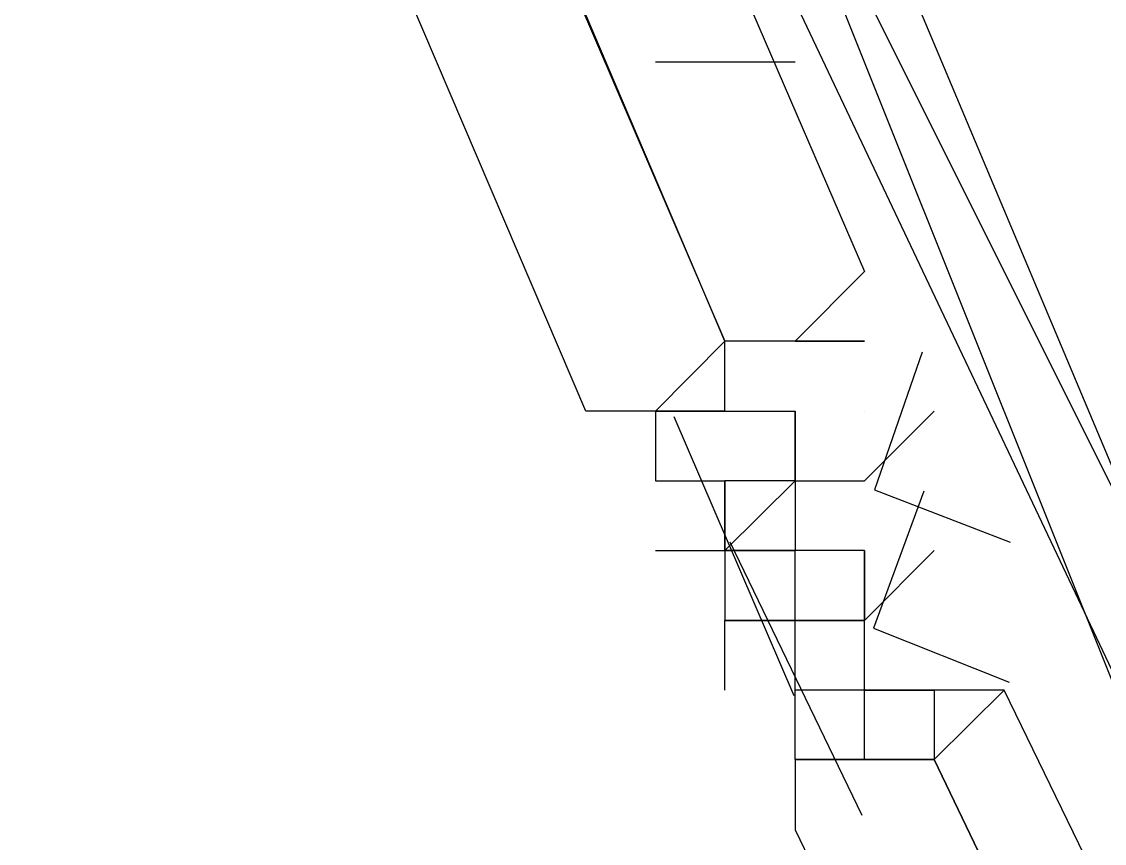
# Model space of a CAD drawing. Header units: feet. Extents: x -84 to 198, y -22 to 181.
# Drawn here: x 19.2389 to 19.4458, y 35.6418 to 35.7989 of the extents above; entities that cross this region are included whole.
import ezdxf

# ---------------------------------------------------------------- set-up
doc = ezdxf.new("R2010")
doc.units = ezdxf.units.FT
doc.layers.add('A-LINEA', color=7, linetype='CONTINUOUS')

msp = doc.modelspace()

# ---------------------------------------------------------------- linework, layer by layer
at = {"layer": 'A-LINEA'}
for p, q in [((19.3867, 35.7378), (19.3733, 35.7378)), ((19.3733, 35.7378), (19.3733, 35.7378)), ((19.3867, 35.7378), (19.3733, 35.7378)), ((19.3733, 35.7378), (19.3733, 35.7378)), ((19.3733, 35.7378), (19.3733, 35.7378)), ((19.3733, 35.7378), (19.3733, 35.7378)), ((19.3733, 35.7378), (19.3733, 35.7378)), ((19.3733, 35.7378), (19.3733, 35.7378)), ((19.3733, 35.7378), (19.3733, 35.7378)), ((19.3733, 35.7378), (19.3733, 35.7378)), ((19.3733, 35.7244), (19.3733, 35.7378)), ((19.3733, 35.7378), (19.3733, 35.7378)), ((19.3733, 35.7378), (19.3733, 35.7378)), ((19.3867, 35.7378), (19.3733, 35.7378)), ((19.3733, 35.7378), (19.3733, 35.7378)), ((19.3867, 35.7378), (19.3733, 35.7378)), ((19.3733, 35.7378), (19.3733, 35.7378)), ((19.3733, 35.7378), (19.3733, 35.7378)), ((19.3733, 35.7378), (19.3733, 35.7378)), ((19.3733, 35.7378), (19.3733, 35.7378)), ((19.3733, 35.7378), (19.3733, 35.7378)), ((19.3733, 35.7378), (19.3733, 35.7378)), ((19.3733, 35.7378), (19.3733, 35.7378)), ((19.3733, 35.7244), (19.3733, 35.7378)), ((19.3733, 35.7378), (19.3733, 35.7378)), ((19.3733, 35.7378), (19.3733, 35.7378)), ((19.3867, 35.7378), (19.3867, 35.7378)), ((19.3867, 35.7378), (19.3867, 35.7378)), ((19.3867, 35.7378), (19.3867, 35.7378)), ((19.3867, 35.7378), (19.3867, 35.7378)), ((19.3867, 35.7378), (19.3867, 35.7378)), ((19.3867, 35.7378), (19.4, 35.7378)), ((19.3867, 35.7378), (19.3867, 35.7378)), ((19.3867, 35.7378), (19.3867, 35.7378)), ((19.3867, 35.7378), (19.3867, 35.7378)), ((19.3867, 35.7378), (19.3867, 35.7378)), ((19.3867, 35.7378), (19.3867, 35.7378)), ((19.3867, 35.7378), (19.3867, 35.7378)), ((19.3867, 35.7378), (19.3867, 35.7378)), ((19.3867, 35.7378), (19.4, 35.7378)), ((19.3867, 35.7378), (19.3867, 35.7378)), ((19.3867, 35.7378), (19.3867, 35.7378)), ((19.3867, 35.7378), (19.3867, 35.7378)), ((19.3867, 35.7378), (19.3867, 35.7378)), ((19.3867, 35.7378), (19.3867, 35.7378)), ((19.3867, 35.7378), (19.3867, 35.7378)), ((19.3867, 35.7378), (19.4, 35.7378)), ((19.3867, 35.7378), (19.3867, 35.7378)), ((19.3867, 35.7378), (19.3867, 35.7378)), ((19.3867, 35.7378), (19.3867, 35.7378)), ((19.3867, 35.7378), (19.3867, 35.7378)), ((19.3867, 35.7378), (19.3867, 35.7378)), ((19.3867, 35.7378), (19.3867, 35.7378)), ((19.3867, 35.7378), (19.3867, 35.7378)), ((19.3867, 35.7378), (19.4, 35.7378)), ((19.3867, 35.7378), (19.3867, 35.7378)), ((19.4, 35.7378), (19.4, 35.7378)), ((19.4, 35.7378), (19.4, 35.7378)), ((19.4, 35.7378), (19.4, 35.7378)), ((19.4, 35.7378), (19.4, 35.7378)), ((19.3733, 35.7244), (19.36, 35.7244)), ((19.36, 35.7244), (19.36, 35.7244)), ((19.36, 35.7244), (19.36, 35.7244)), ((19.36, 35.7244), (19.36, 35.7111)), ((19.36, 35.7244), (19.36, 35.7244)), ((19.36, 35.7244), (19.36, 35.7244)), ((19.36, 35.7244), (19.36, 35.7244)), ((19.36, 35.7244), (19.36, 35.7244)), ((19.36, 35.7244), (19.36, 35.7244)), ((19.36, 35.7244), (19.36, 35.7244)), ((19.36, 35.7244), (19.3733, 35.7244)), ((19.36, 35.7244), (19.3733, 35.7244)), ((19.36, 35.7244), (19.3733, 35.7244)), ((19.36, 35.7244), (19.36, 35.7244)), ((19.36, 35.7244), (19.36, 35.7244)), ((19.36, 35.7244), (19.36, 35.7244)), ((19.36, 35.7244), (19.36, 35.7244)), ((19.36, 35.7244), (19.36, 35.7244)), ((19.36, 35.7244), (19.36, 35.7244)), ((19.36, 35.7244), (19.36, 35.7244)), ((19.36, 35.7244), (19.36, 35.7244)), ((19.36, 35.7244), (19.36, 35.7244)), ((19.3733, 35.7244), (19.36, 35.7244)), ((19.3733, 35.7244), (19.36, 35.7244)), ((19.36, 35.7244), (19.36, 35.7244)), ((19.36, 35.7244), (19.36, 35.7244)), ((19.36, 35.7244), (19.36, 35.7111)), ((19.36, 35.7244), (19.36, 35.7244)), ((19.36, 35.7244), (19.36, 35.7244)), ((19.36, 35.7244), (19.36, 35.7244)), ((19.36, 35.7244), (19.36, 35.7244)), ((19.36, 35.7244), (19.36, 35.7244)), ((19.36, 35.7244), (19.36, 35.7244)), ((19.36, 35.7244), (19.3733, 35.7244)), ((19.36, 35.7244), (19.3733, 35.7244)), ((19.36, 35.7244), (19.3733, 35.7244)), ((19.36, 35.7244), (19.36, 35.7244)), ((19.36, 35.7244), (19.36, 35.7244)), ((19.36, 35.7244), (19.36, 35.7244)), ((19.36, 35.7244), (19.36, 35.7244)), ((19.36, 35.7244), (19.36, 35.7244)), ((19.36, 35.7244), (19.36, 35.7244)), ((19.36, 35.7244), (19.36, 35.7244)), ((19.36, 35.7244), (19.36, 35.7244)), ((19.36, 35.7244), (19.36, 35.7244)), ((19.3733, 35.7244), (19.36, 35.7244)), ((19.3733, 35.7244), (19.3733, 35.7244)), ((19.3733, 35.7244), (19.3733, 35.7244)), ((19.3733, 35.7244), (19.3733, 35.7244)), ((19.3733, 35.7244), (19.3733, 35.7244)), ((19.3733, 35.7244), (19.3733, 35.7244)), ((19.3733, 35.7244), (19.3733, 35.7244)), ((19.3733, 35.7244), (19.3733, 35.7244)), ((19.3733, 35.7244), (19.3733, 35.7244)), ((19.3733, 35.7244), (19.3733, 35.7244)), ((19.3733, 35.7244), (19.3733, 35.7244)), ((19.3733, 35.7244), (19.3733, 35.7244)), ((19.3733, 35.7244), (19.3733, 35.7244)), ((19.3733, 35.7244), (19.3733, 35.7244)), ((19.3733, 35.7244), (19.3733, 35.7244)), ((19.3733, 35.7244), (19.3733, 35.7244)), ((19.3733, 35.7244), (19.3733, 35.7244)), ((19.3733, 35.7244), (19.3733, 35.7244)), ((19.3733, 35.7244), (19.3733, 35.7244)), ((19.3733, 35.7244), (19.3733, 35.7244)), ((19.3733, 35.7244), (19.3733, 35.7244)), ((19.3733, 35.7244), (19.3733, 35.7244)), ((19.3733, 35.7244), (19.3733, 35.7244)), ((19.3733, 35.7244), (19.3733, 35.7244)), ((19.3733, 35.7244), (19.3733, 35.7244)), ((19.3733, 35.7244), (19.3733, 35.7244)), ((19.3733, 35.7244), (19.3733, 35.7244)), ((19.3733, 35.7244), (19.3867, 35.7244)), ((19.3733, 35.7244), (19.3733, 35.7244)), ((19.3733, 35.7244), (19.3867, 35.7244)), ((19.3733, 35.7244), (19.3733, 35.7244)), ((19.3733, 35.7244), (19.3733, 35.7244)), ((19.3733, 35.7244), (19.3733, 35.7244)), ((19.3733, 35.7244), (19.3733, 35.7244)), ((19.3733, 35.7244), (19.3733, 35.7244)), ((19.3733, 35.7244), (19.3733, 35.7244)), ((19.3733, 35.7244), (19.3733, 35.7244)), ((19.3733, 35.7244), (19.3733, 35.7244)), ((19.3733, 35.7244), (19.3733, 35.7244)), ((19.3733, 35.7244), (19.3733, 35.7244)), ((19.3733, 35.7244), (19.3733, 35.7244)), ((19.3733, 35.7244), (19.3733, 35.7244)), ((19.3733, 35.7244), (19.3733, 35.7244)), ((19.3733, 35.7244), (19.3733, 35.7244)), ((19.3733, 35.7244), (19.3733, 35.7244)), ((19.3733, 35.7244), (19.3733, 35.7244)), ((19.3733, 35.7244), (19.3733, 35.7244)), ((19.3733, 35.7244), (19.3733, 35.7244)), ((19.3733, 35.7244), (19.3733, 35.7244)), ((19.3733, 35.7244), (19.3733, 35.7244)), ((19.3733, 35.7244), (19.3733, 35.7244)), ((19.3733, 35.7244), (19.3733, 35.7244)), ((19.3733, 35.7244), (19.3733, 35.7244)), ((19.3733, 35.7244), (19.3733, 35.7244)), ((19.3733, 35.7244), (19.3733, 35.7244)), ((19.3733, 35.7244), (19.3733, 35.7244)), ((19.3733, 35.7244), (19.3733, 35.7244)), ((19.3733, 35.7244), (19.3733, 35.7244)), ((19.3733, 35.7244), (19.3733, 35.7244)), ((19.3733, 35.7244), (19.3867, 35.7244)), ((19.3733, 35.7244), (19.3733, 35.7244)), ((19.3733, 35.7244), (19.3867, 35.7244)), ((19.3733, 35.7244), (19.3733, 35.7244)), ((19.3733, 35.7244), (19.3733, 35.7244)), ((19.3733, 35.7244), (19.3733, 35.7244)), ((19.3867, 35.7244), (19.3867, 35.7244)), ((19.3867, 35.7244), (19.3867, 35.7244)), ((19.3867, 35.7244), (19.3867, 35.7244)), ((19.3867, 35.7244), (19.3867, 35.7244)), ((19.3867, 35.7244), (19.3867, 35.7244)), ((19.3867, 35.7244), (19.3867, 35.7244)), ((19.3867, 35.7244), (19.3867, 35.7111)), ((19.3867, 35.7244), (19.3867, 35.7244)), ((19.3867, 35.7244), (19.3867, 35.7244)), ((19.3867, 35.7244), (19.3867, 35.7244)), ((19.3867, 35.7244), (19.3867, 35.7244)), ((19.3867, 35.7244), (19.3867, 35.7244)), ((19.3867, 35.7244), (19.3867, 35.7244)), ((19.3867, 35.7244), (19.3867, 35.7244)), ((19.3867, 35.7244), (19.3867, 35.7244)), ((19.3867, 35.7244), (19.3867, 35.7244)), ((19.3867, 35.7244), (19.3867, 35.7244)), ((19.3867, 35.7244), (19.3867, 35.7244)), ((19.3867, 35.7244), (19.3867, 35.7244)), ((19.3867, 35.7244), (19.3867, 35.7244)), ((19.3867, 35.7244), (19.3867, 35.7244)), ((19.3867, 35.7111), (19.3867, 35.7244)), ((19.3867, 35.7244), (19.3867, 35.7244)), ((19.3867, 35.7244), (19.3867, 35.7244)), ((19.3867, 35.7244), (19.3867, 35.7244)), ((19.3867, 35.7244), (19.3867, 35.7244)), ((19.3867, 35.7244), (19.3867, 35.7244)), ((19.3867, 35.7244), (19.3867, 35.7244)), ((19.3867, 35.7244), (19.3867, 35.7244)), ((19.3867, 35.7244), (19.3867, 35.7111)), ((19.3867, 35.7244), (19.3867, 35.7244)), ((19.3867, 35.7244), (19.3867, 35.7244)), ((19.3867, 35.7244), (19.3867, 35.7244)), ((19.3867, 35.7244), (19.3867, 35.7244)), ((19.3867, 35.7244), (19.3867, 35.7244)), ((19.3867, 35.7244), (19.3867, 35.7244)), ((19.3867, 35.7244), (19.3867, 35.7244)), ((19.3867, 35.7244), (19.3867, 35.7244)), ((19.3867, 35.7244), (19.3867, 35.7244)), ((19.3867, 35.7244), (19.3867, 35.7244)), ((19.3867, 35.7244), (19.3867, 35.7244)), ((19.3867, 35.7244), (19.3867, 35.7244)), ((19.3867, 35.7244), (19.3867, 35.7244)), ((19.3867, 35.7244), (19.3867, 35.7244)), ((19.3867, 35.7111), (19.3867, 35.7244)), ((19.3867, 35.7244), (19.3867, 35.7244)), ((19.4, 35.7244), (19.4, 35.7244)), ((19.4, 35.7244), (19.4, 35.7244)), ((19.4133, 35.7244), (19.4133, 35.7244)), ((19.4133, 35.7244), (19.4133, 35.7244)), ((19.3865, 35.67), (19.3636, 35.7233)), ((19.3865, 35.67), (19.3636, 35.7233)), ((19.36, 35.7111), (19.36, 35.7111)), ((19.36, 35.7111), (19.36, 35.7111)), ((19.36, 35.7111), (19.3733, 35.7111)), ((19.36, 35.7111), (19.3733, 35.7111)), ((19.36, 35.7111), (19.3733, 35.7111)), ((19.36, 35.7111), (19.3733, 35.7111)), ((19.36, 35.7111), (19.3733, 35.7111)), ((19.36, 35.7111), (19.36, 35.7111)), ((19.36, 35.7111), (19.36, 35.7111)), ((19.36, 35.7111), (19.36, 35.7111)), ((19.36, 35.7111), (19.36, 35.7111)), ((19.36, 35.7111), (19.3733, 35.7111)), ((19.36, 35.7111), (19.3733, 35.7111)), ((19.36, 35.7111), (19.3733, 35.7111)), ((19.36, 35.7111), (19.3733, 35.7111)), ((19.36, 35.7111), (19.3733, 35.7111)), ((19.36, 35.7111), (19.36, 35.7111)), ((19.36, 35.7111), (19.36, 35.7111)), ((19.3733, 35.6978), (19.3733, 35.7111)), ((19.3733, 35.6978), (19.3733, 35.7111)), ((19.3867, 35.7111), (19.3733, 35.7111)), ((19.3733, 35.7111), (19.3733, 35.7111)), ((19.3733, 35.7111), (19.3733, 35.7111)), ((19.3733, 35.7111), (19.3733, 35.7111)), ((19.3733, 35.7111), (19.3733, 35.7111)), ((19.3733, 35.7111), (19.3733, 35.7111)), ((19.3733, 35.7111), (19.3733, 35.7111)), ((19.3733, 35.7111), (19.3733, 35.7111)), ((19.3733, 35.7111), (19.3733, 35.7111)), ((19.3733, 35.7111), (19.3733, 35.7111)), ((19.3733, 35.7111), (19.3733, 35.7111)), ((19.3733, 35.7111), (19.3733, 35.7111)), ((19.3733, 35.7111), (19.3733, 35.6978)), ((19.3733, 35.7111), (19.3733, 35.6978)), ((19.3733, 35.7111), (19.3733, 35.6978)), ((19.3733, 35.7111), (19.3733, 35.6978)), ((19.3733, 35.7111), (19.3733, 35.6978)), ((19.3733, 35.7111), (19.3733, 35.6978)), ((19.3733, 35.7111), (19.3733, 35.7111)), ((19.3733, 35.7111), (19.3733, 35.7111)), ((19.3733, 35.7111), (19.3733, 35.7111)), ((19.3733, 35.7111), (19.3733, 35.7111)), ((19.3733, 35.7111), (19.3733, 35.7111)), ((19.3733, 35.7111), (19.3733, 35.7111)), ((19.3733, 35.7111), (19.3733, 35.7111)), ((19.3733, 35.7111), (19.3733, 35.7111)), ((19.3733, 35.7111), (19.3733, 35.7111)), ((19.3733, 35.6978), (19.3733, 35.7111)), ((19.3733, 35.7111), (19.3733, 35.7111)), ((19.3733, 35.7111), (19.3733, 35.7111)), ((19.3733, 35.7111), (19.3733, 35.7111)), ((19.3733, 35.6978), (19.3733, 35.7111)), ((19.3733, 35.7111), (19.3733, 35.7111)), ((19.3733, 35.7111), (19.3733, 35.7111)), ((19.3733, 35.7111), (19.3733, 35.7111)), ((19.3867, 35.7111), (19.3733, 35.7111)), ((19.3733, 35.6978), (19.3733, 35.7111)), ((19.3733, 35.6978), (19.3733, 35.7111)), ((19.3867, 35.7111), (19.3733, 35.7111)), ((19.3733, 35.7111), (19.3733, 35.7111)), ((19.3733, 35.7111), (19.3733, 35.7111)), ((19.3733, 35.7111), (19.3733, 35.7111)), ((19.3733, 35.7111), (19.3733, 35.7111)), ((19.3733, 35.7111), (19.3733, 35.7111)), ((19.3733, 35.7111), (19.3733, 35.7111)), ((19.3733, 35.7111), (19.3733, 35.7111)), ((19.3733, 35.7111), (19.3733, 35.7111)), ((19.3733, 35.7111), (19.3733, 35.7111)), ((19.3733, 35.7111), (19.3733, 35.7111)), ((19.3733, 35.7111), (19.3733, 35.7111)), ((19.3733, 35.7111), (19.3733, 35.6978)), ((19.3733, 35.7111), (19.3733, 35.6978)), ((19.3733, 35.7111), (19.3733, 35.6978)), ((19.3733, 35.7111), (19.3733, 35.6978)), ((19.3733, 35.7111), (19.3733, 35.6978)), ((19.3733, 35.7111), (19.3733, 35.6978)), ((19.3733, 35.7111), (19.3733, 35.7111)), ((19.3733, 35.7111), (19.3733, 35.7111)), ((19.3733, 35.7111), (19.3733, 35.7111)), ((19.3733, 35.7111), (19.3733, 35.7111)), ((19.3733, 35.7111), (19.3733, 35.7111)), ((19.3733, 35.7111), (19.3733, 35.7111)), ((19.3733, 35.7111), (19.3733, 35.7111)), ((19.3733, 35.7111), (19.3733, 35.7111)), ((19.3733, 35.7111), (19.3733, 35.7111)), ((19.3733, 35.6978), (19.3733, 35.7111)), ((19.3733, 35.7111), (19.3733, 35.7111)), ((19.3733, 35.7111), (19.3733, 35.7111)), ((19.3733, 35.7111), (19.3733, 35.7111)), ((19.3733, 35.6978), (19.3733, 35.7111)), ((19.3733, 35.7111), (19.3733, 35.7111)), ((19.3733, 35.7111), (19.3733, 35.7111)), ((19.3733, 35.7111), (19.3733, 35.7111)), ((19.3867, 35.7111), (19.3733, 35.7111)), ((19.3867, 35.7111), (19.3867, 35.6978)), ((19.3867, 35.7111), (19.3867, 35.7111)), ((19.3867, 35.7111), (19.3867, 35.7111)), ((19.3867, 35.7111), (19.3867, 35.7111)), ((19.3867, 35.7111), (19.3867, 35.7111)), ((19.3867, 35.7111), (19.3867, 35.7111)), ((19.3867, 35.7111), (19.3867, 35.7111)), ((19.3867, 35.7111), (19.3867, 35.7111)), ((19.3867, 35.7111), (19.3867, 35.7111)), ((19.3867, 35.7111), (19.3867, 35.7111)), ((19.3867, 35.7111), (19.3867, 35.7111)), ((19.3867, 35.7111), (19.3867, 35.7111)), ((19.3867, 35.7111), (19.3867, 35.7111)), ((19.3867, 35.7111), (19.3867, 35.7111)), ((19.3867, 35.7111), (19.3867, 35.7111)), ((19.3867, 35.7111), (19.3867, 35.7111)), ((19.3867, 35.7111), (19.3867, 35.7111)), ((19.3867, 35.7111), (19.3867, 35.7111)), ((19.3867, 35.7111), (19.3867, 35.6978)), ((19.3867, 35.7111), (19.3867, 35.7111)), ((19.3867, 35.7111), (19.3867, 35.7111)), ((19.3867, 35.7111), (19.3867, 35.7111)), ((19.3867, 35.7111), (19.3867, 35.7111)), ((19.3867, 35.7111), (19.3867, 35.7111)), ((19.3867, 35.7111), (19.3867, 35.7111)), ((19.3867, 35.7111), (19.3867, 35.6978)), ((19.3867, 35.7111), (19.3867, 35.7111)), ((19.3867, 35.7111), (19.3867, 35.7111)), ((19.3867, 35.7111), (19.3867, 35.7111)), ((19.3867, 35.7111), (19.3867, 35.7111)), ((19.3867, 35.7111), (19.3867, 35.7111)), ((19.3867, 35.7111), (19.3867, 35.7111)), ((19.3867, 35.7111), (19.3867, 35.7111)), ((19.3867, 35.7111), (19.3867, 35.7111)), ((19.3867, 35.7111), (19.3867, 35.7111)), ((19.3867, 35.7111), (19.3867, 35.6978)), ((19.3867, 35.7111), (19.3867, 35.7111)), ((19.3867, 35.7111), (19.3867, 35.7111)), ((19.3867, 35.7111), (19.3867, 35.7111)), ((19.3867, 35.7111), (19.3867, 35.7111)), ((19.3867, 35.7111), (19.3867, 35.7111)), ((19.3867, 35.7111), (19.3867, 35.7111)), ((19.3867, 35.7111), (19.3867, 35.7111)), ((19.3867, 35.7111), (19.3867, 35.7111)), ((19.3867, 35.7111), (19.3867, 35.7111)), ((19.3867, 35.7111), (19.3867, 35.7111)), ((19.3867, 35.7111), (19.3867, 35.7111)), ((19.3867, 35.7111), (19.3867, 35.7111)), ((19.3867, 35.7111), (19.3867, 35.7111)), ((19.3867, 35.7111), (19.3867, 35.7111)), ((19.3867, 35.7111), (19.3867, 35.7111)), ((19.3867, 35.7111), (19.3867, 35.7111)), ((19.3867, 35.7111), (19.3867, 35.7111)), ((19.3867, 35.7111), (19.3867, 35.6978)), ((19.3867, 35.7111), (19.3867, 35.7111)), ((19.3867, 35.7111), (19.3867, 35.7111)), ((19.3867, 35.7111), (19.3867, 35.7111)), ((19.3867, 35.7111), (19.3867, 35.7111)), ((19.3867, 35.7111), (19.3867, 35.7111)), ((19.3867, 35.7111), (19.3867, 35.7111)), ((19.3867, 35.7111), (19.3867, 35.6978)), ((19.3867, 35.7111), (19.3867, 35.7111)), ((19.3867, 35.7111), (19.3867, 35.7111)), ((19.3867, 35.7111), (19.3867, 35.7111)), ((19.3867, 35.7111), (19.3867, 35.7111)), ((19.3867, 35.7111), (19.3867, 35.7111)), ((19.3867, 35.7111), (19.3867, 35.7111)), ((19.3867, 35.7111), (19.3867, 35.7111)), ((19.3867, 35.7111), (19.3867, 35.7111)), ((19.3867, 35.7111), (19.3867, 35.7111)), ((19.4, 35.7111), (19.4, 35.7111)), ((19.4, 35.7111), (19.4, 35.7111)), ((19.4, 35.7111), (19.4, 35.7111)), ((19.4, 35.7111), (19.4, 35.7111)), ((19.4, 35.7111), (19.4, 35.7111)), ((19.4, 35.7111), (19.4, 35.7111)), ((19.4, 35.7111), (19.4, 35.7111)), ((19.4, 35.7111), (19.4, 35.7111)), ((19.4, 35.7111), (19.4, 35.7111)), ((19.4, 35.7111), (19.4, 35.7111)), ((19.4, 35.7111), (19.4, 35.7111)), ((19.4, 35.7111), (19.4, 35.7111)), ((19.4, 35.7111), (19.4, 35.7111)), ((19.4, 35.7111), (19.4, 35.7111)), ((19.4, 35.7111), (19.4, 35.7111)), ((19.4, 35.7111), (19.4, 35.7111)), ((19.4, 35.7111), (19.4, 35.7111)), ((19.4, 35.7111), (19.4, 35.7111)), ((19.3995, 35.6471), (19.3743, 35.6994)), ((19.3995, 35.6471), (19.3743, 35.6994)), ((19.36, 35.6978), (19.3733, 35.6978)), ((19.36, 35.6978), (19.3733, 35.6978)), ((19.3733, 35.6978), (19.3733, 35.6978)), ((19.3867, 35.6978), (19.3733, 35.6978)), ((19.3733, 35.6978), (19.3733, 35.6978)), ((19.3733, 35.6978), (19.3733, 35.6978)), ((19.3733, 35.6978), (19.3733, 35.6978)), ((19.3733, 35.6978), (19.3733, 35.6978)), ((19.3733, 35.6978), (19.3733, 35.6978)), ((19.3733, 35.6978), (19.3733, 35.6978)), ((19.3733, 35.6978), (19.3733, 35.6978)), ((19.3733, 35.6978), (19.3867, 35.6978)), ((19.3733, 35.6978), (19.3733, 35.6978)), ((19.3733, 35.6978), (19.3733, 35.6978)), ((19.3733, 35.6978), (19.3733, 35.6978)), ((19.3733, 35.6978), (19.3733, 35.6978)), ((19.3733, 35.6978), (19.3733, 35.6978)), ((19.3733, 35.6978), (19.3733, 35.6978)), ((19.3733, 35.6978), (19.3733, 35.6978)), ((19.3733, 35.6978), (19.3733, 35.6978)), ((19.3733, 35.6978), (19.3733, 35.6978)), ((19.3733, 35.6978), (19.3733, 35.6978)), ((19.3733, 35.6978), (19.3733, 35.6978)), ((19.3733, 35.6978), (19.3733, 35.6978)), ((19.3733, 35.6978), (19.3733, 35.6978)), ((19.3733, 35.6978), (19.3733, 35.6978)), ((19.3733, 35.6978), (19.3733, 35.6978)), ((19.3733, 35.6978), (19.3733, 35.6978)), ((19.3733, 35.6978), (19.3733, 35.6978)), ((19.3733, 35.6978), (19.3733, 35.6978)), ((19.3733, 35.6978), (19.3733, 35.6978)), ((19.3733, 35.6978), (19.3733, 35.6844)), ((19.3733, 35.6978), (19.3733, 35.6978)), ((19.3733, 35.6978), (19.3733, 35.6978)), ((19.3867, 35.6978), (19.3733, 35.6978)), ((19.3733, 35.6978), (19.3733, 35.6978)), ((19.3733, 35.6978), (19.3733, 35.6978)), ((19.3733, 35.6978), (19.3733, 35.6978)), ((19.3733, 35.6978), (19.3733, 35.6978)), ((19.3733, 35.6978), (19.3733, 35.6978)), ((19.3733, 35.6978), (19.3733, 35.6978)), ((19.3733, 35.6978), (19.3733, 35.6978)), ((19.3733, 35.6978), (19.3733, 35.6978)), ((19.3733, 35.6978), (19.3733, 35.6978)), ((19.3733, 35.6978), (19.3733, 35.6978)), ((19.3733, 35.6978), (19.3733, 35.6978)), ((19.3733, 35.6978), (19.3733, 35.6978)), ((19.3867, 35.6978), (19.3733, 35.6978)), ((19.3733, 35.6978), (19.3733, 35.6978)), ((19.3733, 35.6978), (19.3733, 35.6978)), ((19.3733, 35.6978), (19.3733, 35.6978)), ((19.3733, 35.6978), (19.3733, 35.6978)), ((19.3733, 35.6978), (19.3733, 35.6978)), ((19.3733, 35.6978), (19.3733, 35.6978)), ((19.3733, 35.6978), (19.3733, 35.6978)), ((19.3733, 35.6978), (19.3867, 35.6978)), ((19.3733, 35.6978), (19.3733, 35.6978)), ((19.3733, 35.6978), (19.3733, 35.6978)), ((19.3733, 35.6978), (19.3733, 35.6978)), ((19.3733, 35.6978), (19.3733, 35.6978)), ((19.3733, 35.6978), (19.3733, 35.6978)), ((19.3733, 35.6978), (19.3733, 35.6978)), ((19.3733, 35.6978), (19.3733, 35.6978)), ((19.3733, 35.6978), (19.3733, 35.6978)), ((19.3733, 35.6978), (19.3733, 35.6978)), ((19.3733, 35.6978), (19.3733, 35.6978)), ((19.3733, 35.6978), (19.3733, 35.6978)), ((19.3733, 35.6978), (19.3733, 35.6978)), ((19.3733, 35.6978), (19.3733, 35.6978)), ((19.3733, 35.6978), (19.3733, 35.6978)), ((19.3733, 35.6978), (19.3733, 35.6978)), ((19.3733, 35.6978), (19.3733, 35.6978)), ((19.3733, 35.6978), (19.3733, 35.6978)), ((19.3733, 35.6978), (19.3733, 35.6978)), ((19.3733, 35.6978), (19.3733, 35.6978)), ((19.3733, 35.6978), (19.3733, 35.6844)), ((19.3733, 35.6978), (19.3733, 35.6978)), ((19.3733, 35.6978), (19.3733, 35.6978)), ((19.3867, 35.6978), (19.3733, 35.6978)), ((19.3733, 35.6978), (19.3733, 35.6978)), ((19.3733, 35.6978), (19.3733, 35.6978)), ((19.3733, 35.6978), (19.3733, 35.6978)), ((19.3733, 35.6978), (19.3733, 35.6978)), ((19.3733, 35.6978), (19.3733, 35.6978)), ((19.3733, 35.6978), (19.3733, 35.6978)), ((19.3733, 35.6978), (19.3733, 35.6978)), ((19.3733, 35.6978), (19.3733, 35.6978)), ((19.3733, 35.6978), (19.3733, 35.6978)), ((19.3733, 35.6978), (19.3733, 35.6978)), ((19.3733, 35.6978), (19.3733, 35.6978)), ((19.3867, 35.6978), (19.3867, 35.6978)), ((19.4, 35.6978), (19.3867, 35.6978)), ((19.3867, 35.6978), (19.3867, 35.6978)), ((19.3867, 35.6978), (19.3867, 35.6978)), ((19.3867, 35.6978), (19.3867, 35.6978)), ((19.3867, 35.6978), (19.3867, 35.6978)), ((19.3867, 35.6978), (19.3867, 35.6978)), ((19.3867, 35.6978), (19.3867, 35.6978)), ((19.3867, 35.6978), (19.3867, 35.6978)), ((19.3867, 35.6978), (19.3867, 35.6978)), ((19.3867, 35.6978), (19.3867, 35.6978)), ((19.3867, 35.6844), (19.3867, 35.6978)), ((19.3867, 35.6978), (19.3867, 35.6978)), ((19.3867, 35.6978), (19.3867, 35.6978)), ((19.3867, 35.6978), (19.3867, 35.6978)), ((19.3867, 35.6844), (19.3867, 35.6978)), ((19.3867, 35.6978), (19.3867, 35.6978)), ((19.3867, 35.6978), (19.3867, 35.6978)), ((19.3867, 35.6978), (19.3867, 35.6978)), ((19.3867, 35.6978), (19.3867, 35.6978)), ((19.3867, 35.6978), (19.3867, 35.6978)), ((19.3867, 35.6978), (19.3867, 35.6978)), ((19.3867, 35.6978), (19.3867, 35.6978)), ((19.3867, 35.6978), (19.3867, 35.6978)), ((19.3867, 35.6978), (19.3867, 35.6978)), ((19.3867, 35.6978), (19.3867, 35.6978)), ((19.3867, 35.6978), (19.3867, 35.6978)), ((19.3867, 35.6978), (19.3867, 35.6978)), ((19.3867, 35.6978), (19.3867, 35.6978)), ((19.3867, 35.6978), (19.3867, 35.6978)), ((19.3867, 35.6978), (19.3867, 35.6978)), ((19.3867, 35.6978), (19.3867, 35.6978)), ((19.3867, 35.6978), (19.3867, 35.6978)), ((19.3867, 35.6978), (19.3867, 35.6978)), ((19.3867, 35.6978), (19.3867, 35.6978)), ((19.3867, 35.6978), (19.3867, 35.6978)), ((19.3867, 35.6978), (19.3867, 35.6978)), ((19.3867, 35.6978), (19.3867, 35.6978)), ((19.3867, 35.6978), (19.3867, 35.6978)), ((19.3867, 35.6978), (19.3867, 35.6978)), ((19.3867, 35.6978), (19.3867, 35.6978)), ((19.3867, 35.6978), (19.3867, 35.6978)), ((19.3867, 35.6978), (19.3867, 35.6978)), ((19.3867, 35.6978), (19.3867, 35.6978)), ((19.3867, 35.6978), (19.3867, 35.6978)), ((19.3867, 35.6978), (19.3867, 35.6978)), ((19.3867, 35.6978), (19.3867, 35.6978)), ((19.3867, 35.6978), (19.3867, 35.6978)), ((19.3867, 35.6978), (19.3867, 35.6978)), ((19.3867, 35.6978), (19.3867, 35.6978)), ((19.3867, 35.6978), (19.3867, 35.6978)), ((19.3867, 35.6978), (19.3867, 35.6978)), ((19.3867, 35.6978), (19.3867, 35.6978)), ((19.3867, 35.6978), (19.3867, 35.6978)), ((19.3867, 35.6978), (19.3867, 35.6978)), ((19.3867, 35.6978), (19.3867, 35.6978)), ((19.3867, 35.6844), (19.3867, 35.6978)), ((19.3867, 35.6978), (19.3867, 35.6978)), ((19.3867, 35.6978), (19.3867, 35.6978)), ((19.3867, 35.6978), (19.3867, 35.6978)), ((19.3867, 35.6978), (19.3867, 35.6978)), ((19.3867, 35.6978), (19.3867, 35.6978)), ((19.3867, 35.6978), (19.3867, 35.6978)), ((19.3867, 35.6978), (19.3867, 35.6978)), ((19.3867, 35.6978), (19.3867, 35.6978)), ((19.3867, 35.6978), (19.3867, 35.6978)), ((19.4, 35.6978), (19.3867, 35.6978)), ((19.3867, 35.6978), (19.3867, 35.6978)), ((19.3867, 35.6978), (19.3867, 35.6978)), ((19.3867, 35.6978), (19.3867, 35.6978)), ((19.3867, 35.6978), (19.3867, 35.6978)), ((19.3867, 35.6978), (19.3867, 35.6978)), ((19.3867, 35.6978), (19.3867, 35.6978)), ((19.3867, 35.6978), (19.3867, 35.6978)), ((19.3867, 35.6978), (19.3867, 35.6978)), ((19.3867, 35.6978), (19.3867, 35.6978)), ((19.3867, 35.6844), (19.3867, 35.6978)), ((19.3867, 35.6978), (19.3867, 35.6978)), ((19.3867, 35.6978), (19.3867, 35.6978)), ((19.3867, 35.6978), (19.3867, 35.6978)), ((19.3867, 35.6844), (19.3867, 35.6978)), ((19.3867, 35.6978), (19.3867, 35.6978)), ((19.3867, 35.6978), (19.3867, 35.6978)), ((19.3867, 35.6978), (19.3867, 35.6978)), ((19.3867, 35.6978), (19.3867, 35.6978)), ((19.3867, 35.6978), (19.3867, 35.6978)), ((19.3867, 35.6978), (19.3867, 35.6978)), ((19.3867, 35.6978), (19.3867, 35.6978)), ((19.3867, 35.6978), (19.3867, 35.6978)), ((19.3867, 35.6978), (19.3867, 35.6978)), ((19.3867, 35.6978), (19.3867, 35.6978)), ((19.3867, 35.6978), (19.3867, 35.6978)), ((19.3867, 35.6978), (19.3867, 35.6978)), ((19.3867, 35.6978), (19.3867, 35.6978)), ((19.3867, 35.6978), (19.3867, 35.6978)), ((19.3867, 35.6978), (19.3867, 35.6978)), ((19.3867, 35.6978), (19.3867, 35.6978)), ((19.3867, 35.6978), (19.3867, 35.6978)), ((19.3867, 35.6978), (19.3867, 35.6978)), ((19.3867, 35.6978), (19.3867, 35.6978)), ((19.3867, 35.6978), (19.3867, 35.6978)), ((19.3867, 35.6978), (19.3867, 35.6978)), ((19.3867, 35.6978), (19.3867, 35.6978)), ((19.3867, 35.6978), (19.3867, 35.6978)), ((19.3867, 35.6978), (19.3867, 35.6978)), ((19.3867, 35.6978), (19.3867, 35.6978)), ((19.3867, 35.6978), (19.3867, 35.6978)), ((19.3867, 35.6978), (19.3867, 35.6978)), ((19.3867, 35.6978), (19.3867, 35.6978)), ((19.3867, 35.6978), (19.3867, 35.6978)), ((19.3867, 35.6978), (19.3867, 35.6978)), ((19.3867, 35.6978), (19.3867, 35.6978)), ((19.3867, 35.6978), (19.3867, 35.6978)), ((19.3867, 35.6978), (19.3867, 35.6978)), ((19.3867, 35.6978), (19.3867, 35.6978)), ((19.3867, 35.6978), (19.3867, 35.6978)), ((19.3867, 35.6978), (19.3867, 35.6978)), ((19.3867, 35.6978), (19.3867, 35.6978)), ((19.3867, 35.6978), (19.3867, 35.6978)), ((19.3867, 35.6978), (19.3867, 35.6978)), ((19.3867, 35.6978), (19.3867, 35.6978)), ((19.3867, 35.6844), (19.3867, 35.6978)), ((19.3867, 35.6978), (19.3867, 35.6978)), ((19.3867, 35.6978), (19.3867, 35.6978)), ((19.3867, 35.6978), (19.3867, 35.6978)), ((19.3867, 35.6978), (19.3867, 35.6978)), ((19.3867, 35.6978), (19.3867, 35.6978)), ((19.3867, 35.6978), (19.3867, 35.6978)), ((19.3867, 35.6978), (19.3867, 35.6978)), ((19.3867, 35.6978), (19.3867, 35.6978)), ((19.4, 35.6978), (19.4, 35.6978)), ((19.4, 35.6978), (19.4, 35.6978)), ((19.4, 35.6978), (19.4, 35.6978)), ((19.4, 35.6978), (19.4, 35.6978)), ((19.4, 35.6978), (19.4, 35.6978)), ((19.4, 35.6978), (19.4, 35.6978)), ((19.4, 35.6978), (19.4, 35.6978)), ((19.4, 35.6978), (19.4, 35.6978)), ((19.4, 35.6978), (19.4, 35.6978)), ((19.4, 35.6978), (19.4, 35.6978)), ((19.4, 35.6978), (19.4, 35.6978)), ((19.4, 35.6844), (19.4, 35.6978)), ((19.4, 35.6978), (19.4, 35.6978)), ((19.4, 35.6978), (19.4, 35.6978)), ((19.4, 35.6978), (19.4, 35.6978)), ((19.4, 35.6978), (19.4, 35.6978)), ((19.4, 35.6978), (19.4, 35.6978)), ((19.4, 35.6978), (19.4, 35.6978)), ((19.4, 35.6978), (19.4, 35.6978)), ((19.4, 35.6978), (19.4, 35.6844)), ((19.4, 35.6978), (19.4, 35.6978)), ((19.4, 35.6978), (19.4, 35.6978)), ((19.4, 35.6978), (19.4, 35.6978)), ((19.4, 35.6978), (19.4, 35.6978)), ((19.4, 35.6978), (19.4, 35.6978)), ((19.4, 35.6978), (19.4, 35.6978)), ((19.4, 35.6978), (19.4, 35.6978)), ((19.4, 35.6978), (19.4, 35.6978)), ((19.4, 35.6978), (19.4, 35.6978)), ((19.4, 35.6978), (19.4, 35.6978)), ((19.4, 35.6978), (19.4, 35.6978)), ((19.4, 35.6844), (19.4, 35.6978)), ((19.4, 35.6978), (19.4, 35.6978)), ((19.4, 35.6978), (19.4, 35.6978)), ((19.4, 35.6978), (19.4, 35.6978)), ((19.4, 35.6978), (19.4, 35.6978)), ((19.4, 35.6978), (19.4, 35.6978)), ((19.4, 35.6978), (19.4, 35.6978)), ((19.4, 35.6978), (19.4, 35.6978)), ((19.4, 35.6978), (19.4, 35.6844)), ((19.4133, 35.6978), (19.4133, 35.6978)), ((19.4133, 35.6978), (19.4133, 35.6978)), ((19.4133, 35.6978), (19.4133, 35.6978)), ((19.4133, 35.6978), (19.4133, 35.6978)), ((19.4133, 35.6978), (19.4133, 35.6978)), ((19.4133, 35.6978), (19.4133, 35.6978)), ((19.4133, 35.6978), (19.4133, 35.6978)), ((19.4133, 35.6978), (19.4133, 35.6978)), ((19.4133, 35.6978), (19.4133, 35.6978)), ((19.4133, 35.6978), (19.4133, 35.6978)), ((19.4133, 35.6978), (19.4133, 35.6978)), ((19.4133, 35.6978), (19.4133, 35.6978)), ((19.4133, 35.6978), (19.4133, 35.6978)), ((19.4133, 35.6978), (19.4133, 35.6978)), ((19.3733, 35.6844), (19.3733, 35.6844)), ((19.3867, 35.6844), (19.3733, 35.6844)), ((19.3733, 35.6844), (19.3733, 35.6844)), ((19.3733, 35.6844), (19.3733, 35.6844)), ((19.3733, 35.6844), (19.3733, 35.6844)), ((19.3733, 35.6844), (19.3733, 35.6844)), ((19.3733, 35.6844), (19.3733, 35.6844)), ((19.3733, 35.6844), (19.3733, 35.6844)), ((19.3733, 35.6844), (19.3733, 35.6844)), ((19.3733, 35.6844), (19.3733, 35.6844)), ((19.3733, 35.6844), (19.3733, 35.6844)), ((19.3733, 35.6844), (19.3733, 35.6844)), ((19.3733, 35.6844), (19.3733, 35.6844)), ((19.3733, 35.6844), (19.3733, 35.6844)), ((19.3733, 35.6844), (19.3733, 35.6844)), ((19.3733, 35.6844), (19.3733, 35.6844)), ((19.3733, 35.6844), (19.3733, 35.6844)), ((19.3733, 35.6844), (19.3733, 35.6844)), ((19.3733, 35.6844), (19.3733, 35.6844)), ((19.3733, 35.6844), (19.3867, 35.6844)), ((19.3733, 35.6711), (19.3733, 35.6844)), ((19.3733, 35.6844), (19.3733, 35.6844)), ((19.3867, 35.6844), (19.3733, 35.6844)), ((19.3733, 35.6844), (19.3733, 35.6844)), ((19.3733, 35.6844), (19.3733, 35.6844)), ((19.3733, 35.6844), (19.3733, 35.6844)), ((19.3733, 35.6844), (19.3733, 35.6844)), ((19.3733, 35.6844), (19.3733, 35.6844)), ((19.3733, 35.6844), (19.3733, 35.6844)), ((19.3733, 35.6844), (19.3733, 35.6844)), ((19.3733, 35.6844), (19.3733, 35.6844)), ((19.3733, 35.6844), (19.3733, 35.6844)), ((19.3733, 35.6844), (19.3733, 35.6844)), ((19.3733, 35.6844), (19.3733, 35.6844)), ((19.3733, 35.6844), (19.3733, 35.6844)), ((19.3733, 35.6844), (19.3733, 35.6844)), ((19.3733, 35.6844), (19.3733, 35.6844)), ((19.3733, 35.6844), (19.3733, 35.6844)), ((19.3733, 35.6844), (19.3733, 35.6844)), ((19.3733, 35.6844), (19.3733, 35.6844)), ((19.3733, 35.6844), (19.3867, 35.6844)), ((19.3733, 35.6711), (19.3733, 35.6844)), ((19.3867, 35.6844), (19.3867, 35.6844)), ((19.3867, 35.6844), (19.3867, 35.6844)), ((19.4, 35.6844), (19.3867, 35.6844)), ((19.3867, 35.6844), (19.3867, 35.6844)), ((19.3867, 35.6844), (19.3867, 35.6844)), ((19.3867, 35.6844), (19.3867, 35.6844)), ((19.3867, 35.6844), (19.3867, 35.6844)), ((19.3867, 35.6844), (19.3867, 35.6844)), ((19.3867, 35.6844), (19.3867, 35.6844)), ((19.3867, 35.6844), (19.3867, 35.6844)), ((19.3867, 35.6844), (19.3867, 35.6844)), ((19.3867, 35.6844), (19.3867, 35.6844)), ((19.3867, 35.6844), (19.3867, 35.6844)), ((19.3867, 35.6844), (19.3867, 35.6844)), ((19.3867, 35.6844), (19.3867, 35.6844)), ((19.3867, 35.6844), (19.3867, 35.6844)), ((19.3867, 35.6844), (19.3867, 35.6844)), ((19.3867, 35.6844), (19.3867, 35.6844)), ((19.3867, 35.6844), (19.3867, 35.6844)), ((19.3867, 35.6844), (19.3867, 35.6844)), ((19.4, 35.6844), (19.3867, 35.6844)), ((19.3867, 35.6844), (19.3867, 35.6844)), ((19.3867, 35.6844), (19.3867, 35.6844)), ((19.3867, 35.6844), (19.3867, 35.6844)), ((19.3867, 35.6844), (19.3867, 35.6844)), ((19.3867, 35.6844), (19.3867, 35.6844)), ((19.3867, 35.6844), (19.3867, 35.6844)), ((19.3867, 35.6844), (19.3867, 35.6844)), ((19.3867, 35.6844), (19.3867, 35.6844)), ((19.3867, 35.6844), (19.3867, 35.6844)), ((19.3867, 35.6844), (19.3867, 35.6844)), ((19.3867, 35.6844), (19.3867, 35.6844)), ((19.3867, 35.6844), (19.3867, 35.6844)), ((19.3867, 35.6844), (19.3867, 35.6844)), ((19.3867, 35.6844), (19.3867, 35.6844)), ((19.3867, 35.6844), (19.3867, 35.6844)), ((19.3867, 35.6844), (19.3867, 35.6844)), ((19.3867, 35.6844), (19.3867, 35.6844)), ((19.3867, 35.6844), (19.3867, 35.6844)), ((19.3867, 35.6844), (19.3867, 35.6844)), ((19.3867, 35.6844), (19.3867, 35.6844)), ((19.3867, 35.6844), (19.3867, 35.6844)), ((19.3867, 35.6844), (19.3867, 35.6844)), ((19.3867, 35.6844), (19.3867, 35.6844)), ((19.3867, 35.6844), (19.3867, 35.6844)), ((19.3867, 35.6844), (19.3867, 35.6844)), ((19.3867, 35.6844), (19.3867, 35.6844)), ((19.3867, 35.6844), (19.3867, 35.6844)), ((19.3867, 35.6844), (19.3867, 35.6844)), ((19.3867, 35.6844), (19.3867, 35.6844)), ((19.3867, 35.6844), (19.3867, 35.6844)), ((19.3867, 35.6844), (19.3867, 35.6844)), ((19.3867, 35.6844), (19.3867, 35.6844)), ((19.4, 35.6844), (19.3867, 35.6844)), ((19.3867, 35.6844), (19.3867, 35.6844)), ((19.3867, 35.6844), (19.3867, 35.6844)), ((19.3867, 35.6844), (19.3867, 35.6844)), ((19.3867, 35.6844), (19.3867, 35.6844)), ((19.3867, 35.6844), (19.3867, 35.6844)), ((19.3867, 35.6844), (19.3867, 35.6844)), ((19.3867, 35.6844), (19.3867, 35.6844)), ((19.3867, 35.6844), (19.3867, 35.6844)), ((19.3867, 35.6844), (19.3867, 35.6844)), ((19.3867, 35.6844), (19.3867, 35.6844)), ((19.3867, 35.6844), (19.3867, 35.6844)), ((19.3867, 35.6844), (19.3867, 35.6844)), ((19.3867, 35.6844), (19.3867, 35.6844)), ((19.3867, 35.6844), (19.3867, 35.6844)), ((19.3867, 35.6844), (19.3867, 35.6844)), ((19.3867, 35.6844), (19.3867, 35.6844)), ((19.3867, 35.6844), (19.3867, 35.6844)), ((19.4, 35.6844), (19.3867, 35.6844)), ((19.3867, 35.6844), (19.3867, 35.6844)), ((19.3867, 35.6844), (19.3867, 35.6844)), ((19.3867, 35.6844), (19.3867, 35.6844)), ((19.3867, 35.6844), (19.3867, 35.6844)), ((19.3867, 35.6844), (19.3867, 35.6844)), ((19.3867, 35.6844), (19.3867, 35.6844)), ((19.3867, 35.6844), (19.3867, 35.6844)), ((19.3867, 35.6844), (19.3867, 35.6844)), ((19.3867, 35.6844), (19.3867, 35.6844)), ((19.3867, 35.6844), (19.3867, 35.6844)), ((19.3867, 35.6844), (19.3867, 35.6844)), ((19.3867, 35.6844), (19.3867, 35.6844)), ((19.3867, 35.6844), (19.3867, 35.6844)), ((19.3867, 35.6844), (19.3867, 35.6844)), ((19.3867, 35.6844), (19.3867, 35.6844)), ((19.3867, 35.6844), (19.3867, 35.6844)), ((19.3867, 35.6844), (19.3867, 35.6844)), ((19.3867, 35.6844), (19.3867, 35.6844)), ((19.3867, 35.6844), (19.3867, 35.6844)), ((19.3867, 35.6844), (19.3867, 35.6844)), ((19.3867, 35.6844), (19.3867, 35.6844)), ((19.3867, 35.6844), (19.3867, 35.6844)), ((19.3867, 35.6844), (19.3867, 35.6844)), ((19.3867, 35.6844), (19.3867, 35.6844)), ((19.3867, 35.6844), (19.3867, 35.6844)), ((19.3867, 35.6844), (19.3867, 35.6844)), ((19.3867, 35.6844), (19.3867, 35.6844)), ((19.3867, 35.6844), (19.3867, 35.6844)), ((19.3867, 35.6844), (19.3867, 35.6844)), ((19.3867, 35.6844), (19.3867, 35.6844)), ((19.4, 35.6844), (19.4, 35.6844)), ((19.4, 35.6711), (19.4, 35.6844)), ((19.4, 35.6844), (19.4, 35.6844)), ((19.4, 35.6844), (19.4, 35.6844)), ((19.4, 35.6844), (19.4, 35.6844)), ((19.4, 35.6844), (19.4, 35.6844)), ((19.4, 35.6844), (19.4, 35.6844)), ((19.4, 35.6844), (19.4, 35.6844)), ((19.4, 35.6844), (19.4, 35.6844)), ((19.4, 35.6844), (19.4, 35.6844)), ((19.4, 35.6844), (19.4, 35.6844)), ((19.4, 35.6844), (19.4, 35.6844)), ((19.4, 35.6844), (19.4, 35.6844)), ((19.4, 35.6844), (19.4, 35.6844)), ((19.4, 35.6844), (19.4, 35.6844)), ((19.4, 35.6844), (19.4, 35.6844)), ((19.4, 35.6844), (19.4, 35.6844)), ((19.4, 35.6844), (19.4, 35.6844)), ((19.4, 35.6844), (19.4, 35.6844)), ((19.4, 35.6844), (19.4, 35.6844)), ((19.4, 35.6844), (19.4, 35.6844)), ((19.4, 35.6844), (19.4, 35.6844)), ((19.4, 35.6844), (19.4, 35.6844)), ((19.4, 35.6844), (19.4, 35.6844)), ((19.4, 35.6844), (19.4, 35.6844)), ((19.4, 35.6844), (19.4, 35.6844)), ((19.4, 35.6844), (19.4, 35.6844)), ((19.4, 35.6844), (19.4, 35.6844)), ((19.4, 35.6844), (19.4, 35.6844)), ((19.4, 35.6844), (19.4, 35.6844)), ((19.4, 35.6844), (19.4, 35.6844)), ((19.4, 35.6844), (19.4, 35.6844)), ((19.4, 35.6711), (19.4, 35.6844)), ((19.4, 35.6844), (19.4, 35.6844)), ((19.4, 35.6844), (19.4, 35.6844)), ((19.4, 35.6844), (19.4, 35.6844)), ((19.4, 35.6844), (19.4, 35.6844)), ((19.4, 35.6844), (19.4, 35.6844)), ((19.4, 35.6844), (19.4, 35.6844)), ((19.4, 35.6844), (19.4, 35.6844)), ((19.4, 35.6844), (19.4, 35.6844)), ((19.4, 35.6844), (19.4, 35.6844)), ((19.4, 35.6844), (19.4, 35.6844)), ((19.4, 35.6844), (19.4, 35.6844)), ((19.4, 35.6844), (19.4, 35.6844)), ((19.4, 35.6844), (19.4, 35.6844)), ((19.4, 35.6844), (19.4, 35.6844)), ((19.4, 35.6844), (19.4, 35.6844)), ((19.4, 35.6844), (19.4, 35.6844)), ((19.4, 35.6844), (19.4, 35.6844)), ((19.4, 35.6844), (19.4, 35.6844)), ((19.4, 35.6844), (19.4, 35.6844)), ((19.4, 35.6844), (19.4, 35.6844)), ((19.4, 35.6844), (19.4, 35.6844)), ((19.4, 35.6844), (19.4, 35.6844)), ((19.4, 35.6844), (19.4, 35.6844)), ((19.4, 35.6844), (19.4, 35.6844)), ((19.4, 35.6844), (19.4, 35.6844)), ((19.4, 35.6844), (19.4, 35.6844)), ((19.4, 35.6844), (19.4, 35.6844)), ((19.4, 35.6844), (19.4, 35.6844)), ((19.4, 35.6844), (19.4, 35.6844)), ((19.3867, 35.6711), (19.3867, 35.6711)), ((19.3867, 35.6711), (19.3867, 35.6711)), ((19.4, 35.6711), (19.3867, 35.6711)), ((19.3867, 35.6711), (19.3867, 35.6711)), ((19.3867, 35.6711), (19.3867, 35.6711)), ((19.3867, 35.6711), (19.3867, 35.6711)), ((19.3867, 35.6711), (19.3867, 35.6711)), ((19.3867, 35.6711), (19.3867, 35.6711)), ((19.3867, 35.6711), (19.3867, 35.6711)), ((19.3867, 35.6711), (19.3867, 35.6711)), ((19.3867, 35.6711), (19.3867, 35.6711)), ((19.3867, 35.6711), (19.3867, 35.6711)), ((19.3867, 35.6711), (19.3867, 35.6711)), ((19.4, 35.6711), (19.3867, 35.6711)), ((19.4, 35.6711), (19.3867, 35.6711)), ((19.3867, 35.6711), (19.3867, 35.6711)), ((19.3867, 35.6711), (19.3867, 35.6711)), ((19.3867, 35.6711), (19.3867, 35.6711)), ((19.3867, 35.6711), (19.3867, 35.6711)), ((19.3867, 35.6711), (19.3867, 35.6711)), ((19.3867, 35.6711), (19.3867, 35.6711)), ((19.3867, 35.6711), (19.3867, 35.6711)), ((19.3867, 35.6711), (19.3867, 35.6711)), ((19.3867, 35.6711), (19.3867, 35.6711)), ((19.3867, 35.6711), (19.3867, 35.6711)), ((19.3867, 35.6711), (19.3867, 35.6711)), ((19.3867, 35.6711), (19.3867, 35.6711)), ((19.3867, 35.6711), (19.3867, 35.6711)), ((19.3867, 35.6711), (19.3867, 35.6711)), ((19.3867, 35.6711), (19.3867, 35.6711)), ((19.3867, 35.6711), (19.3867, 35.6711)), ((19.3867, 35.6711), (19.3867, 35.6711)), ((19.3867, 35.6711), (19.3867, 35.6711)), ((19.4, 35.6711), (19.3867, 35.6711)), ((19.3867, 35.6711), (19.3867, 35.6711)), ((19.3867, 35.6711), (19.3867, 35.6711)), ((19.3867, 35.6711), (19.3867, 35.6711)), ((19.3867, 35.6711), (19.3867, 35.6711)), ((19.3867, 35.6711), (19.3867, 35.6711)), ((19.3867, 35.6711), (19.3867, 35.6711)), ((19.3867, 35.6711), (19.3867, 35.6711)), ((19.3867, 35.6711), (19.3867, 35.6711)), ((19.3867, 35.6711), (19.3867, 35.6711)), ((19.3867, 35.6711), (19.3867, 35.6711)), ((19.4, 35.6711), (19.3867, 35.6711)), ((19.4, 35.6711), (19.3867, 35.6711)), ((19.3867, 35.6711), (19.3867, 35.6711)), ((19.3867, 35.6711), (19.3867, 35.6711)), ((19.3867, 35.6711), (19.3867, 35.6711)), ((19.3867, 35.6711), (19.3867, 35.6711)), ((19.3867, 35.6711), (19.3867, 35.6711)), ((19.3867, 35.6711), (19.3867, 35.6711)), ((19.3867, 35.6711), (19.3867, 35.6711)), ((19.3867, 35.6711), (19.3867, 35.6711)), ((19.3867, 35.6711), (19.3867, 35.6711)), ((19.3867, 35.6711), (19.3867, 35.6711)), ((19.3867, 35.6711), (19.3867, 35.6711)), ((19.3867, 35.6711), (19.3867, 35.6711)), ((19.3867, 35.6711), (19.3867, 35.6711)), ((19.3867, 35.6711), (19.3867, 35.6711)), ((19.3867, 35.6711), (19.3867, 35.6711)), ((19.3867, 35.6711), (19.3867, 35.6711)), ((19.4, 35.6711), (19.4, 35.6711)), ((19.4, 35.6711), (19.4, 35.6711)), ((19.4, 35.6711), (19.4, 35.6711)), ((19.4, 35.6711), (19.4, 35.6711)), ((19.4, 35.6711), (19.4, 35.6711)), ((19.4, 35.6711), (19.4, 35.6711)), ((19.4, 35.6711), (19.4, 35.6711)), ((19.4, 35.6711), (19.4, 35.6711)), ((19.4, 35.6711), (19.4, 35.6711)), ((19.4, 35.6711), (19.4, 35.6711)), ((19.4, 35.6711), (19.4, 35.6711)), ((19.4, 35.6711), (19.4, 35.6711)), ((19.4, 35.6711), (19.4, 35.6711)), ((19.4, 35.6711), (19.4, 35.6711)), ((19.4, 35.6711), (19.4, 35.6711)), ((19.4, 35.6711), (19.4, 35.6711)), ((19.4, 35.6711), (19.4, 35.6711)), ((19.4, 35.6711), (19.4, 35.6711)), ((19.4, 35.6711), (19.4, 35.6711)), ((19.4, 35.6711), (19.4, 35.6711)), ((19.4, 35.6711), (19.4, 35.6711)), ((19.4, 35.6711), (19.4133, 35.6711)), ((19.4, 35.6711), (19.4133, 35.6711)), ((19.4, 35.6711), (19.4133, 35.6711)), ((19.4, 35.6711), (19.4133, 35.6711)), ((19.4, 35.6711), (19.4, 35.6711)), ((19.4, 35.6711), (19.4, 35.6711)), ((19.4, 35.6711), (19.4, 35.6711)), ((19.4, 35.6711), (19.4, 35.6711)), ((19.4, 35.6711), (19.4, 35.6711)), ((19.4, 35.6711), (19.4, 35.6711)), ((19.4, 35.6711), (19.4, 35.6711)), ((19.4, 35.6711), (19.4, 35.6711)), ((19.4, 35.6711), (19.4, 35.6711)), ((19.4, 35.6711), (19.4, 35.6711)), ((19.4, 35.6711), (19.4, 35.6711)), ((19.4, 35.6711), (19.4, 35.6711)), ((19.4, 35.6711), (19.4, 35.6711)), ((19.4, 35.6711), (19.4, 35.6711)), ((19.4, 35.6711), (19.4, 35.6711)), ((19.4, 35.6711), (19.4, 35.6711)), ((19.4, 35.6711), (19.4, 35.6711)), ((19.4, 35.6711), (19.4, 35.6711)), ((19.4, 35.6711), (19.4, 35.6711)), ((19.4, 35.6711), (19.4, 35.6711)), ((19.4, 35.6711), (19.4, 35.6711)), ((19.4, 35.6711), (19.4, 35.6711)), ((19.4, 35.6711), (19.4, 35.6711)), ((19.4, 35.6711), (19.4, 35.6711)), ((19.4, 35.6711), (19.4, 35.6711)), ((19.4, 35.6711), (19.4133, 35.6711)), ((19.4, 35.6711), (19.4133, 35.6711)), ((19.4, 35.6711), (19.4133, 35.6711)), ((19.4, 35.6711), (19.4133, 35.6711)), ((19.4, 35.6711), (19.4, 35.6711)), ((19.4, 35.6711), (19.4, 35.6711)), ((19.4, 35.6711), (19.4, 35.6711)), ((19.4, 35.6711), (19.4, 35.6711)), ((19.4133, 35.6711), (19.4133, 35.6711)), ((19.4133, 35.6711), (19.4133, 35.6711)), ((19.4133, 35.6711), (19.4133, 35.6711)), ((19.4133, 35.6711), (19.4133, 35.6711)), ((19.4133, 35.6711), (19.4133, 35.6711)), ((19.4133, 35.6711), (19.4133, 35.6711)), ((19.4133, 35.6711), (19.4133, 35.6711)), ((19.4133, 35.6711), (19.4133, 35.6711)), ((19.4267, 35.6711), (19.4133, 35.6711)), ((19.4133, 35.6711), (19.4133, 35.6711)), ((19.4267, 35.6711), (19.4133, 35.6711)), ((19.4133, 35.6711), (19.4133, 35.6711)), ((19.4133, 35.6711), (19.4133, 35.6711)), ((19.4133, 35.6711), (19.4133, 35.6711)), ((19.4133, 35.6711), (19.4133, 35.6711)), ((19.4133, 35.6711), (19.4133, 35.6711)), ((19.4133, 35.6711), (19.4133, 35.6711)), ((19.4133, 35.6711), (19.4133, 35.6711)), ((19.4133, 35.6711), (19.4133, 35.6711)), ((19.4133, 35.6711), (19.4133, 35.6711)), ((19.4133, 35.6711), (19.4133, 35.6711)), ((19.4133, 35.6711), (19.4133, 35.6711)), ((19.4133, 35.6711), (19.4133, 35.6711)), ((19.4133, 35.6711), (19.4133, 35.6711)), ((19.4267, 35.6711), (19.4133, 35.6711)), ((19.4133, 35.6711), (19.4133, 35.6711)), ((19.4267, 35.6711), (19.4133, 35.6711)), ((19.4133, 35.6711), (19.4133, 35.6711)), ((19.4133, 35.6711), (19.4133, 35.6711)), ((19.4133, 35.6711), (19.4133, 35.6711)), ((19.4133, 35.6711), (19.4133, 35.6711)), ((19.4133, 35.6711), (19.4133, 35.6711)), ((19.4267, 35.6711), (19.4267, 35.6711)), ((19.4267, 35.6711), (19.4267, 35.6711)), ((19.4267, 35.6711), (19.4267, 35.6711)), ((19.4267, 35.6711), (19.4267, 35.6711)), ((19.4267, 35.6711), (19.4267, 35.6711)), ((19.4267, 35.6711), (19.4267, 35.6711)), ((19.4267, 35.6711), (19.4267, 35.6711)), ((19.4267, 35.6711), (19.4267, 35.6711)), ((19.4267, 35.6711), (19.4267, 35.6711)), ((19.4267, 35.6711), (19.4267, 35.6711)), ((19.4267, 35.6711), (19.4267, 35.6711)), ((19.4267, 35.6711), (19.4267, 35.6711)), ((19.3867, 35.6578), (19.3867, 35.6578)), ((19.3867, 35.6578), (19.3867, 35.6578)), ((19.3867, 35.6578), (19.3867, 35.6578)), ((19.3867, 35.6578), (19.4, 35.6578)), ((19.3867, 35.6578), (19.3867, 35.6578)), ((19.3867, 35.6578), (19.3867, 35.6578)), ((19.3867, 35.6578), (19.3867, 35.6578)), ((19.3867, 35.6578), (19.3867, 35.6578)), ((19.3867, 35.6578), (19.3867, 35.6578)), ((19.3867, 35.6578), (19.3867, 35.6578)), ((19.3867, 35.6578), (19.3867, 35.6578)), ((19.3867, 35.6578), (19.3867, 35.6578)), ((19.3867, 35.6578), (19.3867, 35.6578)), ((19.3867, 35.6578), (19.3867, 35.6578)), ((19.3867, 35.6578), (19.3867, 35.6578)), ((19.3867, 35.6578), (19.3867, 35.6578)), ((19.3867, 35.6578), (19.3867, 35.6578)), ((19.3867, 35.6578), (19.4, 35.6578)), ((19.3867, 35.6578), (19.3867, 35.6578)), ((19.3867, 35.6578), (19.3867, 35.6578)), ((19.3867, 35.6578), (19.3867, 35.6578)), ((19.3867, 35.6578), (19.3867, 35.6578)), ((19.3867, 35.6578), (19.3867, 35.6578)), ((19.3867, 35.6578), (19.3867, 35.6578)), ((19.3867, 35.6578), (19.3867, 35.6578)), ((19.3867, 35.6578), (19.3867, 35.6578)), ((19.3867, 35.6578), (19.3867, 35.6578)), ((19.3867, 35.6578), (19.3867, 35.6578)), ((19.4, 35.6578), (19.4, 35.6578)), ((19.4, 35.6578), (19.4, 35.6578)), ((19.4, 35.6578), (19.4, 35.6578)), ((19.4, 35.6578), (19.4, 35.6578)), ((19.4, 35.6578), (19.4, 35.6578)), ((19.4, 35.6578), (19.4, 35.6578)), ((19.4, 35.6578), (19.4, 35.6578)), ((19.4, 35.6578), (19.4, 35.6578)), ((19.4, 35.6578), (19.4133, 35.6578)), ((19.4, 35.6578), (19.4, 35.6578)), ((19.4, 35.6578), (19.4, 35.6578)), ((19.4, 35.6578), (19.4, 35.6578)), ((19.4, 35.6578), (19.4, 35.6578)), ((19.4, 35.6578), (19.4, 35.6578)), ((19.4, 35.6578), (19.4, 35.6578)), ((19.4, 35.6578), (19.4, 35.6578)), ((19.4, 35.6578), (19.4, 35.6578)), ((19.4, 35.6578), (19.4, 35.6578)), ((19.4, 35.6578), (19.4, 35.6578)), ((19.4, 35.6578), (19.4, 35.6578)), ((19.4, 35.6578), (19.4, 35.6578)), ((19.4, 35.6578), (19.4, 35.6578)), ((19.4, 35.6578), (19.4, 35.6578)), ((19.4, 35.6578), (19.4, 35.6578)), ((19.4, 35.6578), (19.4133, 35.6578)), ((19.4, 35.6578), (19.4, 35.6578)), ((19.4, 35.6578), (19.4, 35.6578)), ((19.4, 35.6578), (19.4, 35.6578)), ((19.4, 35.6578), (19.4, 35.6578)), ((19.4, 35.6578), (19.4, 35.6578)), ((19.4, 35.6578), (19.4, 35.6578)), ((19.4, 35.6578), (19.4, 35.6578)), ((19.4133, 35.6578), (19.4133, 35.6578)), ((19.4133, 35.6578), (19.4133, 35.6578)), ((19.4133, 35.6578), (19.4133, 35.6578)), ((19.4133, 35.6578), (19.4133, 35.6578)), ((19.4133, 35.6578), (19.4133, 35.6578)), ((19.4133, 35.6578), (19.4133, 35.6578)), ((19.4133, 35.6578), (19.4133, 35.6578)), ((19.4133, 35.6578), (19.4133, 35.6578)), ((19.4133, 35.6578), (19.4133, 35.6578)), ((19.4133, 35.6578), (19.4133, 35.6578))]:
    msp.add_line(p, q, dxfattribs=at)
for points in [[(19.3467, 35.7244), (17.8, 39.3511), (17.8133, 39.3644), (19.3733, 35.7378), (19.36, 35.7244), (19.3467, 35.7244)], [(19.3467, 35.7244), (17.8, 39.3511), (17.8133, 39.3644), (19.3733, 35.7378), (19.36, 35.7244), (19.3467, 35.7244)], [(19.3733, 35.7378), (17.8267, 39.3644), (17.84, 39.3644), (19.4, 35.7511), (19.3867, 35.7378), (19.3733, 35.7378)], [(19.3733, 35.7378), (17.8267, 39.3644), (17.84, 39.3644), (19.4, 35.7511), (19.3867, 35.7378), (19.3733, 35.7378)], [(20.0133, 35.8178), (19.9067, 36.0978), (19.3733, 35.8578), (19.48, 35.5911), (20.0133, 35.8178)], [(20.0133, 35.8178), (19.9067, 36.0978), (19.3733, 35.8578), (19.48, 35.5911), (20.0133, 35.8178)], [(19.8933, 36.0844), (20.0267, 35.8311), (19.4933, 35.5778), (19.3733, 35.8311), (19.8933, 36.0844)], [(19.8933, 36.0844), (20.0267, 35.8311), (19.4933, 35.5778), (19.3733, 35.8311), (19.8933, 36.0844)], [(20, 35.8311), (19.8933, 36.0844), (19.3867, 35.8578), (19.4933, 35.6044), (20, 35.8311)], [(20, 35.8311), (19.8933, 36.0844), (19.3867, 35.8578), (19.4933, 35.6044), (20, 35.8311)], [(19.8933, 36.0711), (20.0133, 35.8311), (19.5067, 35.5911), (19.3867, 35.8311), (19.8933, 36.0711)], [(19.8933, 36.0711), (20.0133, 35.8311), (19.5067, 35.5911), (19.3867, 35.8311), (19.8933, 36.0711)], [(19.3867, 35.7911), (19.3733, 35.7911), (19.3733, 35.7911), (19.36, 35.7911)], [(19.3867, 35.7911), (19.3733, 35.7911), (19.3733, 35.7911), (19.36, 35.7911)], [(19.4, 35.7378), (19.3867, 35.7378), (19.3733, 35.7378), (19.36, 35.7244), (19.3467, 35.7244)], [(19.4, 35.7378), (19.3867, 35.7378), (19.3733, 35.7378), (19.36, 35.7244), (19.3467, 35.7244)], [(19.411, 35.7357), (19.4019, 35.7094), (19.4278, 35.6994)], [(19.411, 35.7357), (19.4019, 35.7094), (19.4278, 35.6994)], [(19.3733, 35.6978), (19.3867, 35.7111), (19.4, 35.7111), (19.4133, 35.7244)], [(19.3733, 35.6978), (19.3867, 35.7111), (19.4, 35.7111), (19.4133, 35.7244)], [(19.3867, 35.7111), (19.3867, 35.7111), (19.3733, 35.7111)], [(19.3867, 35.7111), (19.3867, 35.7111), (19.3733, 35.7111)], [(19.4113, 35.7091), (19.4017, 35.6829), (19.4276, 35.6726)], [(19.4113, 35.7091), (19.4017, 35.6829), (19.4276, 35.6726)], [(19.3733, 35.6844), (19.3867, 35.6844), (19.4, 35.6844), (19.4133, 35.6978)], [(19.3733, 35.6844), (19.3867, 35.6844), (19.4, 35.6844), (19.4133, 35.6978)], [(19.4, 35.6844), (19.4, 35.6978), (19.3867, 35.6978)], [(19.4, 35.6844), (19.4, 35.6978), (19.3867, 35.6978)], [(19.3867, 35.6578), (19.3867, 35.6711), (19.3867, 35.6844)], [(19.3867, 35.6578), (19.3867, 35.6711), (19.3867, 35.6844)], [(19.4133, 35.6711), (19.4, 35.6711), (19.3867, 35.6711)], [(19.4, 35.6578), (19.4, 35.6711), (19.3867, 35.6711)], [(19.4267, 35.6711), (19.4133, 35.6711), (19.4133, 35.6578), (19.4, 35.6578), (19.3867, 35.6578), (19.3867, 35.6444)], [(19.4133, 35.6711), (19.4, 35.6711), (19.3867, 35.6711)], [(19.4, 35.6578), (19.4, 35.6711), (19.3867, 35.6711)], [(19.4267, 35.6711), (19.4133, 35.6711), (19.4133, 35.6578), (19.4, 35.6578), (19.3867, 35.6578), (19.3867, 35.6444)], [(19.4133, 35.6578), (21.12, 32.1111), (21.1333, 32.1111), (21.1467, 32.1244), (19.4267, 35.6711), (19.4133, 35.6578)], [(19.4133, 35.6578), (21.12, 32.1111), (21.1333, 32.1111), (21.1467, 32.1244), (19.4267, 35.6711), (19.4133, 35.6578)], [(19.3867, 35.6444), (21.1067, 32.0978), (21.12, 32.0978), (21.12, 32.1111), (19.4133, 35.6578), (19.4, 35.6578), (19.3867, 35.6578), (19.3867, 35.6444)], [(19.3867, 35.6444), (21.1067, 32.0978), (21.12, 32.0978), (21.12, 32.1111), (19.4133, 35.6578), (19.4, 35.6578), (19.3867, 35.6578), (19.3867, 35.6444)]]:
    msp.add_lwpolyline(points, dxfattribs=at)

doc.saveas('drawing.dxf')
